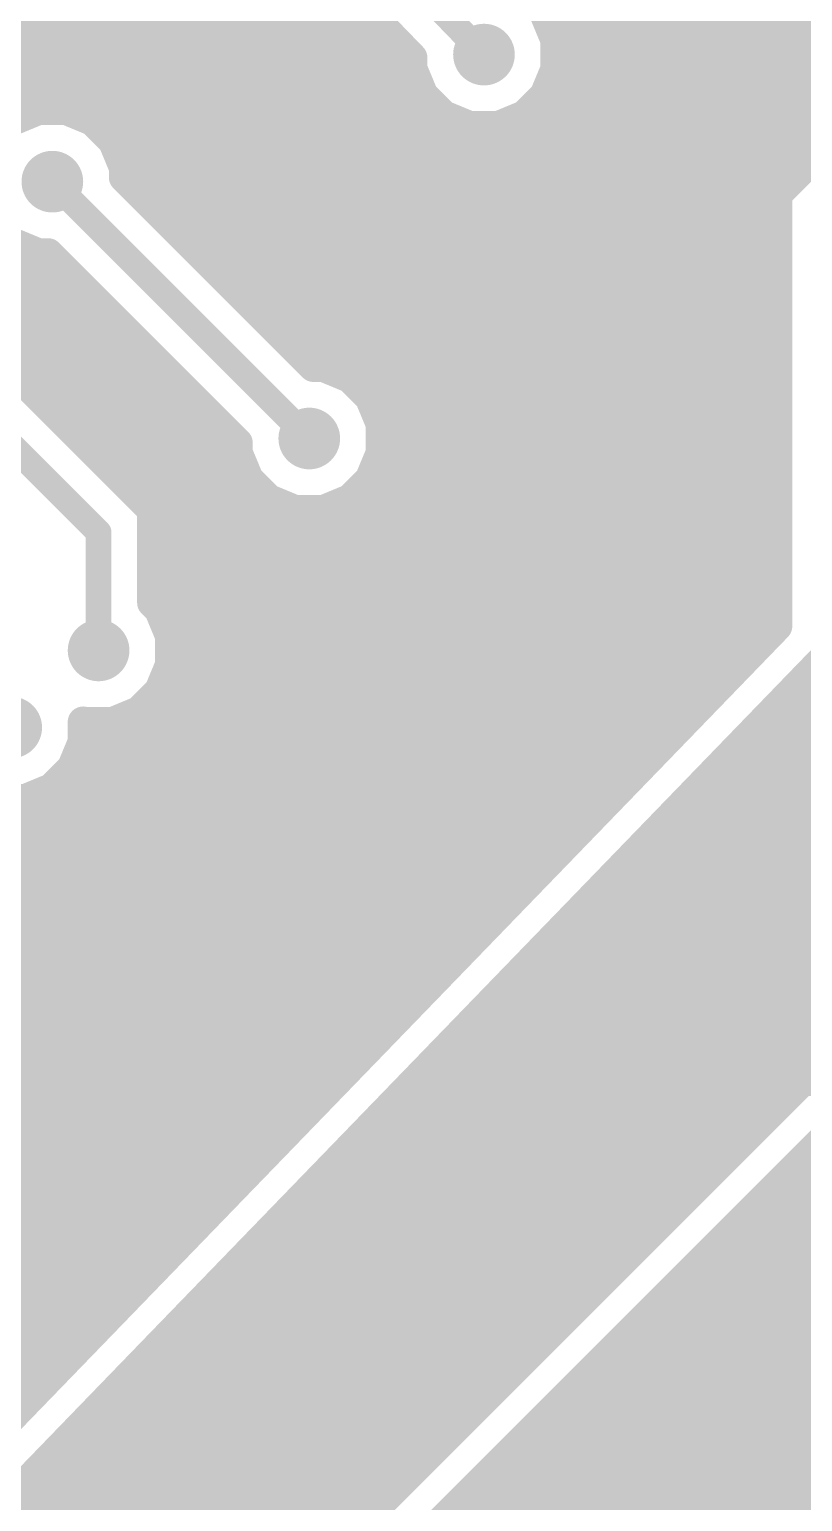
# Model space of a CAD drawing. Extents: x 0 to 81, y 1 to 51.1.
# Drawn here: x 47.83 to 55.47, y 28.45 to 43.01 of the extents above; entities that cross this region are included whole.
import ezdxf

# ---------------------------------------------------------------- set-up
doc = ezdxf.new("R2010")
doc.units = 0
doc.layers.add('16', color=175, linetype='CONTINUOUS')
doc.layers.add('18', color=82, linetype='CONTINUOUS')

# ---------------------------------------------------------------- blocks, each defined once
blk = doc.blocks.new('ROUNDV')
at = {"const_width": 0.5}
blk.add_lwpolyline([(0, -0.25, 1), (0, 0.25, 1), (0, -0.25)], format="xyb", dxfattribs=at)

msp = doc.modelspace()

# ---------------------------------------------------------------- linework, layer by layer
at = {"layer": '16'}
for points, const_width in [([(52.324, 42.7604), (50.8, 44.3352)], 0.254), ([(51.1884, 43.1668), (51.6128, 42.7283)], 0.3048), ([(53.0352, 42.9019), (52.9269, 43.1633)], 0.3048), ([(21.4884, 42.9768), (51.3723, 42.9768)], 0.3048), ([(53.0042, 42.9768), (75.499, 42.9768)], 0.3048), ([(53.0352, 42.6189), (53.0352, 42.9019)], 0.3048), ([(20.4216, 42.672), (51.6128, 42.672)], 0.3048), ([(51.6128, 42.7283), (51.6128, 42.6189)], 0.3048), ([(53.0352, 42.672), (75.1942, 42.672)], 0.3048), ([(51.6128, 42.6189), (51.7211, 42.3575)], 0.3048), ([(52.9269, 42.3575), (53.0352, 42.6189)], 0.3048), ([(21.4884, 42.3672), (51.7171, 42.3672)], 0.3048), ([(52.9309, 42.3672), (74.8894, 42.3672)], 0.3048), ([(54.8132, 42.4048), (54.2036, 41.8968)], 0.4064), ([(47.9153, 42.2148), (47.6539, 42.1065)], 0.3048), ([(48.1983, 42.2148), (47.9153, 42.2148)], 0.3048), ([(48.4597, 42.1065), (48.1983, 42.2148)], 0.3048), ([(51.7211, 42.3575), (51.9211, 42.1575)], 0.3048), ([(52.7269, 42.1575), (52.9269, 42.3575)], 0.3048), ([(48.6597, 41.9065), (48.4597, 42.1065)], 0.3048), ([(51.9211, 42.1575), (52.1825, 42.0492)], 0.3048), ([(52.4655, 42.0492), (52.7269, 42.1575)], 0.3048), ([(48.5038, 42.0624), (52.1507, 42.0624)], 0.3048), ([(52.1825, 42.0492), (52.4655, 42.0492)], 0.3048), ([(52.4973, 42.0624), (55.9025, 42.0624)], 0.3048), ([(54.2036, 41.8968), (54.1528, 41.9476)], 0.4064), ([(55.8292, 41.9891), (55.2196, 41.3795)], 0.3048), ([(48.768, 41.6451), (48.6597, 41.9065)], 0.3048), ([(48.7214, 41.7576), (55.5977, 41.7576)], 0.3048), ([(48.768, 41.5467), (48.768, 41.6451)], 0.3048), ([(50.6399, 39.6748), (48.768, 41.5467)], 0.3048), ([(50.5968, 38.9636), (48.0568, 41.5036)], 0.254), ([(48.8619, 41.4528), (55.2929, 41.4528)], 0.3048), ([(55.2196, 41.3795), (55.2196, 37.1069)], 0.3048), ([(49.1667, 41.148), (55.2196, 41.148)], 0.3048), ([(46.6629, 40.8432), (47.7927, 40.8432)], 0.3048), ([(47.6539, 40.9007), (47.9153, 40.7924)], 0.3048), ([(47.9153, 40.7924), (48.0137, 40.7924)], 0.3048), ([(48.0137, 40.7924), (49.8856, 38.9205)], 0.3048), ([(49.4715, 40.8432), (55.2196, 40.8432)], 0.3048), ([(48.514, 38.036), (46.0248, 40.5252)], 0.254), ([(49.0474, 38.2569), (46.736, 40.5683)], 0.3048), ([(46.7659, 40.5384), (48.2677, 40.5384)], 0.3048), ([(49.7763, 40.5384), (55.2196, 40.5384)], 0.3048), ([(47.0707, 40.2336), (48.5725, 40.2336)], 0.3048), ([(50.0811, 40.2336), (55.2196, 40.2336)], 0.3048), ([(47.3755, 39.9288), (48.8773, 39.9288)], 0.3048), ([(50.3859, 39.9288), (55.2196, 39.9288)], 0.3048), ([(47.6803, 39.624), (49.1821, 39.624)], 0.3048), ([(50.7383, 39.6748), (50.6399, 39.6748)], 0.3048), ([(50.9997, 39.5665), (50.7383, 39.6748)], 0.3048), ([(50.8609, 39.624), (55.2196, 39.624)], 0.3048), ([(51.1997, 39.3665), (50.9997, 39.5665)], 0.3048), ([(47.9851, 39.3192), (49.4869, 39.3192)], 0.3048), ([(51.308, 39.1051), (51.1997, 39.3665)], 0.3048), ([(51.2193, 39.3192), (55.2196, 39.3192)], 0.3048), ([(48.2899, 39.0144), (49.7917, 39.0144)], 0.3048), ([(51.308, 38.8221), (51.308, 39.1051)], 0.3048), ([(51.308, 39.0144), (55.2196, 39.0144)], 0.3048), ([(49.8856, 38.9205), (49.8856, 38.8221)], 0.3048), ([(49.8856, 38.8221), (49.9939, 38.5607)], 0.3048), ([(51.1997, 38.5607), (51.308, 38.8221)], 0.3048), ([(48.5947, 38.7096), (49.9322, 38.7096)], 0.3048), ([(51.2614, 38.7096), (55.2196, 38.7096)], 0.3048), ([(49.9939, 38.5607), (50.1939, 38.3607)], 0.3048), ([(50.9997, 38.3607), (51.1997, 38.5607)], 0.3048), ([(48.8995, 38.4048), (50.1498, 38.4048)], 0.3048), ([(49.8348, 37.4518), (50.038, 38.4424)], 0.2032), ([(50.1939, 38.3607), (50.4553, 38.2524)], 0.3048), ([(50.7383, 38.2524), (50.9997, 38.3607)], 0.3048), ([(51.0438, 38.4048), (55.2196, 38.4048)], 0.3048), ([(49.0474, 37.34), (49.0474, 38.2569)], 0.3048), ([(50.4553, 38.2524), (50.7383, 38.2524)], 0.3048), ([(48.514, 37.8836), (48.514, 38.036)], 0.254), ([(49.0474, 38.1), (55.2196, 38.1)], 0.3048), ([(48.514, 36.8676), (48.514, 37.8836)], 0.254), ([(49.0474, 37.7952), (55.2196, 37.7952)], 0.3048), ([(49.0474, 37.4904), (55.2196, 37.4904)], 0.3048), ([(49.1169, 37.2705), (49.0474, 37.34)], 0.3048), ([(49.2252, 37.0091), (49.1169, 37.2705)], 0.3048), ([(49.1521, 37.1856), (55.2196, 37.1856)], 0.3048), ([(55.2196, 37.1069), (46.236, 27.8239)], 0.3048), ([(49.2252, 36.7261), (49.2252, 37.0091)], 0.3048), ([(46.6344, 27.432), (55.7784, 36.8808)], 0.3048), ([(49.2252, 36.8808), (55.0008, 36.8808)], 0.3048), ([(49.1169, 36.4647), (49.2252, 36.7261)], 0.3048), ([(49.163, 36.576), (54.7058, 36.576)], 0.3048), ([(55.4834, 36.576), (67.9704, 36.576)], 0.3048), ([(48.9169, 36.2647), (49.1169, 36.4647)], 0.3048), ([(48.6555, 36.1564), (48.9169, 36.2647)], 0.3048), ([(48.9234, 36.2712), (54.4108, 36.2712)], 0.3048), ([(55.1885, 36.2712), (67.6656, 36.2712)], 0.3048), ([(48.3616, 35.9641), (48.3616, 36.1609)], 0.3048), ([(48.3616, 36.1609), (48.3725, 36.1564)], 0.3048), ([(48.3725, 36.1564), (48.6555, 36.1564)], 0.3048), ([(48.2533, 35.7027), (48.3616, 35.9641)], 0.3048), ([(48.3616, 35.9664), (54.1159, 35.9664)], 0.3048), ([(54.8935, 35.9664), (67.3608, 35.9664)], 0.3048), ([(48.0533, 35.5027), (48.2533, 35.7027)], 0.3048), ([(48.2122, 35.6616), (53.8209, 35.6616)], 0.3048), ([(54.5985, 35.6616), (66.4464, 35.6616)], 0.3048), ([(47.5089, 35.3944), (47.7919, 35.3944)], 0.3048), ([(47.7919, 35.3944), (48.0533, 35.5027)], 0.3048), ([(44.9503, 35.3568), (53.5259, 35.3568)], 0.3048), ([(54.3036, 35.3568), (66.1416, 35.3568)], 0.3048), ([(45.2551, 35.052), (53.231, 35.052)], 0.3048), ([(54.0086, 35.052), (65.8368, 35.052)], 0.3048), ([(45.5599, 34.7472), (52.936, 34.7472)], 0.3048), ([(53.7136, 34.7472), (65.532, 34.7472)], 0.3048), ([(45.8647, 34.4424), (52.641, 34.4424)], 0.3048), ([(53.4187, 34.4424), (65.2272, 34.4424)], 0.3048), ([(46.1695, 34.1376), (52.3461, 34.1376)], 0.3048), ([(53.1237, 34.1376), (64.9224, 34.1376)], 0.3048), ([(46.4566, 33.8328), (52.0511, 33.8328)], 0.3048), ([(52.8287, 33.8328), (64.6176, 33.8328)], 0.3048), ([(46.4566, 33.528), (51.7561, 33.528)], 0.3048), ([(52.5338, 33.528), (64.3128, 33.528)], 0.3048), ([(46.4566, 33.2232), (51.4612, 33.2232)], 0.3048), ([(52.2388, 33.2232), (64.008, 33.2232)], 0.3048), ([(46.4566, 32.9184), (51.1662, 32.9184)], 0.3048), ([(51.9438, 32.9184), (63.7032, 32.9184)], 0.3048), ([(46.4566, 32.6136), (50.8712, 32.6136)], 0.3048), ([(55.4736, 32.6136), (48.4632, 25.6032)], 0.3048), ([(51.6489, 32.6136), (63.3984, 32.6136)], 0.3048), ([(63.3984, 32.6136), (55.4736, 32.6136)], 0.3048), ([(46.4566, 32.3088), (50.5763, 32.3088)], 0.3048), ([(51.3539, 32.3088), (55.1688, 32.3088)], 0.3048), ([(49.022, 25.3717), (55.7051, 32.0548)], 0.3048), ([(46.4566, 32.004), (50.2813, 32.004)], 0.3048), ([(51.0589, 32.004), (54.864, 32.004)], 0.3048), ([(46.4566, 31.6992), (49.9863, 31.6992)], 0.3048), ([(50.7639, 31.6992), (54.5592, 31.6992)], 0.3048), ([(55.3495, 31.6992), (68.6047, 31.6992)], 0.3048), ([(46.4566, 31.3944), (49.6914, 31.3944)], 0.3048), ([(50.469, 31.3944), (54.2544, 31.3944)], 0.3048), ([(55.0447, 31.3944), (68.9095, 31.3944)], 0.3048), ([(46.4312, 31.0896), (49.3964, 31.0896)], 0.3048), ([(50.174, 31.0896), (53.9496, 31.0896)], 0.3048), ([(54.7399, 31.0896), (71.5264, 31.0896)], 0.3048), ([(46.3635, 30.7848), (49.1014, 30.7848)], 0.3048), ([(49.879, 30.7848), (53.6448, 30.7848)], 0.3048), ([(54.4351, 30.7848), (71.5941, 30.7848)], 0.3048), ([(46.1068, 30.48), (48.8065, 30.48)], 0.3048), ([(49.5841, 30.48), (53.34, 30.48)], 0.3048), ([(54.1303, 30.48), (71.7042, 30.48)], 0.3048), ([(46.197, 30.1752), (48.5115, 30.1752)], 0.3048), ([(49.2891, 30.1752), (53.0352, 30.1752)], 0.3048), ([(53.8255, 30.1752), (71.7042, 30.1752)], 0.3048), ([(46.228, 29.8704), (48.2165, 29.8704)], 0.3048), ([(48.9941, 29.8704), (52.7304, 29.8704)], 0.3048), ([(53.5207, 29.8704), (71.7042, 29.8704)], 0.3048), ([(46.1237, 29.5656), (47.9216, 29.5656)], 0.3048), ([(48.6992, 29.5656), (52.4256, 29.5656)], 0.3048), ([(53.2159, 29.5656), (71.7042, 29.5656)], 0.3048), ([(48.4042, 29.2608), (52.1208, 29.2608)], 0.3048), ([(52.9111, 29.2608), (71.6343, 29.2608)], 0.3048), ([(48.1092, 28.956), (51.816, 28.956)], 0.3048), ([(52.6063, 28.956), (71.3295, 28.956)], 0.3048), ([(47.8143, 28.6512), (51.5112, 28.6512)], 0.3048), ([(52.3015, 28.6512), (71.0247, 28.6512)], 0.3048), ([(47.5193, 28.3464), (51.2064, 28.3464)], 0.3048), ([(51.9967, 28.3464), (70.7199, 28.3464)], 0.3048)]:
    msp.add_lwpolyline(points, dxfattribs=dict(at, const_width=const_width))
for points, const_width in [([(51.3723, 42.9006, 1), (51.3723, 43.053)], 0.1524), ([(53.0042, 43.053, 1), (53.0042, 42.9006)], 0.1524), ([(53.1114, 42.9019, 1), (52.959, 42.9019)], 0.1524), ([(52.9648, 42.8727, 1), (53.1056, 42.931)], 0.1524), ([(51.689, 42.7283, 1), (51.5366, 42.7283)], 0.1524), ([(51.558, 42.6753, 1), (51.6676, 42.7813)], 0.1524), ([(51.6128, 42.5958, 1), (51.6128, 42.7482)], 0.1524), ([(52.2784, 42.7162, 1), (52.3696, 42.8046)], 0.127), ([(53.0352, 42.7482, 1), (53.0352, 42.5958)], 0.1524), ([(51.6832, 42.6481, 1), (51.5424, 42.5898)], 0.1524), ([(51.5366, 42.6189, 1), (51.689, 42.6189)], 0.1524), ([(52.959, 42.6189, 1), (53.1114, 42.6189)], 0.1524), ([(53.1056, 42.5898, 1), (52.9648, 42.6481)], 0.1524), ([(51.7171, 42.291, 1), (51.7171, 42.4434)], 0.1524), ([(52.9309, 42.4434, 1), (52.9309, 42.291)], 0.1524), ([(54.8782, 42.3267, 1), (54.7482, 42.4829)], 0.2032), ([(47.9153, 42.291, 1), (47.9153, 42.1386)], 0.1524), ([(47.9445, 42.1444, 1), (47.8862, 42.2852)], 0.1524), ([(48.2274, 42.2852, 1), (48.1691, 42.1444)], 0.1524), ([(48.1983, 42.1386, 1), (48.1983, 42.291)], 0.1524), ([(51.775, 42.4114, 1), (51.6672, 42.3037)], 0.1524), ([(51.6507, 42.3284, 1), (51.7915, 42.3867)], 0.1524), ([(52.8565, 42.3867, 1), (52.9973, 42.3284)], 0.1524), ([(52.9808, 42.3037, 1), (52.873, 42.4114)], 0.1524), ([(48.5135, 42.1604, 1), (48.4058, 42.0526)], 0.1524), ([(48.4305, 42.0361, 1), (48.4888, 42.1769)], 0.1524), ([(51.9503, 42.2279, 1), (51.892, 42.0871)], 0.1524), ([(51.8673, 42.1036, 1), (51.975, 42.2114)], 0.1524), ([(52.673, 42.2114, 1), (52.7807, 42.1036)], 0.1524), ([(52.756, 42.0871, 1), (52.6977, 42.2279)], 0.1524), ([(48.5038, 42.1386, 1), (48.5038, 41.9862)], 0.1524), ([(52.1825, 42.1254, 1), (52.1825, 41.973)], 0.1524), ([(52.1507, 41.9862, 1), (52.1507, 42.1386)], 0.1524), ([(52.1534, 41.9788, 1), (52.2117, 42.1196)], 0.1524), ([(52.4363, 42.1196, 1), (52.4946, 41.9788)], 0.1524), ([(52.4973, 42.1386, 1), (52.4973, 41.9862)], 0.1524), ([(52.4655, 41.973, 1), (52.4655, 42.1254)], 0.1524), ([(54.2246, 42.0194, 1), (54.081, 41.8758)], 0.2032), ([(54.1386, 41.9749, 1), (54.2686, 41.8187)], 0.2032), ([(48.7301, 41.9356, 1), (48.5893, 41.8773)], 0.1524), ([(48.6058, 41.8526, 1), (48.7136, 41.9603)], 0.1524), ([(54.1318, 41.825, 1), (54.2754, 41.9686)], 0.2032), ([(48.7214, 41.8338, 1), (48.7214, 41.6814)], 0.1524), ([(48.8442, 41.6451, 1), (48.6918, 41.6451)], 0.1524), ([(48.8219, 41.6006, 1), (48.7141, 41.4929)], 0.1524), ([(48.6976, 41.6159, 1), (48.8384, 41.6742)], 0.1524), ([(48.1017, 41.5485, 1), (48.0119, 41.4587)], 0.127), ([(48.6918, 41.5467, 1), (48.8442, 41.5467)], 0.1524), ([(48.8619, 41.529, 1), (48.8619, 41.3766)], 0.1524), ([(55.2958, 41.3795, 1), (55.1434, 41.3795)], 0.1524), ([(55.1657, 41.4333, 1), (55.2735, 41.3256)], 0.1524), ([(55.2929, 41.3766, 1), (55.2929, 41.529)], 0.1524), ([(49.1667, 41.2242, 1), (49.1667, 41.0718)], 0.1524), ([(55.2196, 41.0718, 1), (55.2196, 41.2242)], 0.1524), ([(47.7927, 40.767, 1), (47.7927, 40.9194)], 0.1524), ([(47.9153, 40.8686, 1), (47.9153, 40.7162)], 0.1524), ([(47.8862, 40.722, 1), (47.9445, 40.8628)], 0.1524), ([(48.0675, 40.8463, 1), (47.9598, 40.7385)], 0.1524), ([(48.0137, 40.7162, 1), (48.0137, 40.8686)], 0.1524), ([(49.4715, 40.9194, 1), (49.4715, 40.767)], 0.1524), ([(55.2196, 40.767, 1), (55.2196, 40.9194)], 0.1524), ([(48.2677, 40.4622, 1), (48.2677, 40.6146)], 0.1524), ([(49.7763, 40.6146, 1), (49.7763, 40.4622)], 0.1524), ([(55.2196, 40.4622, 1), (55.2196, 40.6146)], 0.1524), ([(48.5725, 40.1574, 1), (48.5725, 40.3098)], 0.1524), ([(50.0811, 40.3098, 1), (50.0811, 40.1574)], 0.1524), ([(55.2196, 40.1574, 1), (55.2196, 40.3098)], 0.1524), ([(48.8773, 39.8526, 1), (48.8773, 40.005)], 0.1524), ([(50.3859, 40.005, 1), (50.3859, 39.8526)], 0.1524), ([(55.2196, 39.8526, 1), (55.2196, 40.005)], 0.1524), ([(49.1821, 39.5478, 1), (49.1821, 39.7002)], 0.1524), ([(50.6399, 39.751, 1), (50.6399, 39.5986)], 0.1524), ([(50.5861, 39.6209, 1), (50.6938, 39.7287)], 0.1524), ([(50.7674, 39.7452, 1), (50.7091, 39.6044)], 0.1524), ([(50.7383, 39.5986, 1), (50.7383, 39.751)], 0.1524), ([(50.8609, 39.7002, 1), (50.8609, 39.5478)], 0.1524), ([(55.2196, 39.5478, 1), (55.2196, 39.7002)], 0.1524), ([(51.0535, 39.6204, 1), (50.9458, 39.5126)], 0.1524), ([(50.9705, 39.4961, 1), (51.0288, 39.6369)], 0.1524), ([(47.9851, 39.3954, 1), (47.9851, 39.243)], 0.1524), ([(49.4869, 39.243, 1), (49.4869, 39.3954)], 0.1524), ([(51.2701, 39.3956, 1), (51.1293, 39.3373)], 0.1524), ([(51.2193, 39.3954, 1), (51.2193, 39.243)], 0.1524), ([(51.1458, 39.3126, 1), (51.2536, 39.4203)], 0.1524), ([(55.2196, 39.243, 1), (55.2196, 39.3954)], 0.1524), ([(48.2899, 39.0906, 1), (48.2899, 38.9382)], 0.1524), ([(49.7917, 38.9382, 1), (49.7917, 39.0906)], 0.1524), ([(51.3842, 39.1051, 1), (51.2318, 39.1051)], 0.1524), ([(51.308, 39.0906, 1), (51.308, 38.9382)], 0.1524), ([(51.2376, 39.0759, 1), (51.3784, 39.1342)], 0.1524), ([(55.2196, 38.9382, 1), (55.2196, 39.0906)], 0.1524), ([(49.9618, 38.9205, 1), (49.8094, 38.9205)], 0.1524), ([(49.8317, 38.8666, 1), (49.9395, 38.9743)], 0.1524), ([(50.5519, 38.9187, 1), (50.6417, 39.0085)], 0.127), ([(49.956, 38.8513, 1), (49.8152, 38.793)], 0.1524), ([(49.8094, 38.8221, 1), (49.9618, 38.8221)], 0.1524), ([(51.2318, 38.8221, 1), (51.3842, 38.8221)], 0.1524), ([(51.3784, 38.793, 1), (51.2376, 38.8513)], 0.1524), ([(48.5947, 38.7858, 1), (48.5947, 38.6334)], 0.1524), ([(49.9322, 38.6334, 1), (49.9322, 38.7858)], 0.1524), ([(51.2614, 38.7858, 1), (51.2614, 38.6334)], 0.1524), ([(55.2196, 38.6334, 1), (55.2196, 38.7858)], 0.1524), ([(50.0478, 38.6146, 1), (49.94, 38.5069)], 0.1524), ([(49.9235, 38.5316, 1), (50.0643, 38.5899)], 0.1524), ([(51.1293, 38.5899, 1), (51.2701, 38.5316)], 0.1524), ([(51.2536, 38.5069, 1), (51.1458, 38.6146)], 0.1524), ([(48.8995, 38.481, 1), (48.8995, 38.3286)], 0.1524), ([(50.0878, 38.4322, 1), (49.9882, 38.4526)], 0.1016), ([(50.2231, 38.4311, 1), (50.1648, 38.2903)], 0.1524), ([(50.1401, 38.3068, 1), (50.2478, 38.4146)], 0.1524), ([(50.1498, 38.3286, 1), (50.1498, 38.481)], 0.1524), ([(50.9458, 38.4146, 1), (51.0535, 38.3068)], 0.1524), ([(51.0438, 38.481, 1), (51.0438, 38.3286)], 0.1524), ([(51.0288, 38.2903, 1), (50.9705, 38.4311)], 0.1524), ([(55.2196, 38.3286, 1), (55.2196, 38.481)], 0.1524), ([(49.1236, 38.2569, 1), (48.9712, 38.2569)], 0.1524), ([(48.9935, 38.2031, 1), (49.1013, 38.3108)], 0.1524), ([(50.4553, 38.3286, 1), (50.4553, 38.1762)], 0.1524), ([(50.4262, 38.182, 1), (50.4845, 38.3228)], 0.1524), ([(50.7091, 38.3228, 1), (50.7674, 38.182)], 0.1524), ([(50.7383, 38.1762, 1), (50.7383, 38.3286)], 0.1524), ([(48.5775, 38.036, 1), (48.4505, 38.036)], 0.127), ([(48.4691, 37.9911, 1), (48.5589, 38.0809)], 0.127), ([(49.0474, 38.1762, 1), (49.0474, 38.0238)], 0.1524), ([(55.2196, 38.0238, 1), (55.2196, 38.1762)], 0.1524), ([(48.5775, 37.8836, 1), (48.4505, 37.8836)], 0.127), ([(48.4505, 37.8836, 1), (48.5775, 37.8836)], 0.127), ([(49.0474, 37.8714, 1), (49.0474, 37.719)], 0.1524), ([(55.2196, 37.719, 1), (55.2196, 37.8714)], 0.1524), ([(49.0474, 37.5666, 1), (49.0474, 37.4142)], 0.1524), ([(55.2196, 37.4142, 1), (55.2196, 37.5666)], 0.1524), ([(49.1013, 37.3939, 1), (48.9935, 37.2861)], 0.1524), ([(49.1873, 37.2996, 1), (49.0465, 37.2413)], 0.1524), ([(49.785, 37.462, 1), (49.8846, 37.4416)], 0.1016), ([(48.9712, 37.34, 1), (49.1236, 37.34)], 0.1524), ([(49.063, 37.2166, 1), (49.1708, 37.3243)], 0.1524), ([(49.1521, 37.2618, 1), (49.1521, 37.1094)], 0.1524), ([(55.2196, 37.1094, 1), (55.2196, 37.2618)], 0.1524), ([(49.3014, 37.0091, 1), (49.149, 37.0091)], 0.1524), ([(55.1434, 37.1069, 1), (55.2958, 37.1069)], 0.1524), ([(55.2744, 37.0539, 1), (55.1648, 37.1599)], 0.1524), ([(49.2252, 36.957, 1), (49.2252, 36.8046)], 0.1524), ([(49.1548, 36.9799, 1), (49.2956, 37.0382)], 0.1524), ([(55.0008, 36.8046, 1), (55.0008, 36.957)], 0.1524), ([(48.4505, 36.8676, 1), (48.5775, 36.8676)], 0.127), ([(49.2956, 36.697, 1), (49.1548, 36.7553)], 0.1524), ([(49.163, 36.6522, 1), (49.163, 36.4998)], 0.1524), ([(49.149, 36.7261, 1), (49.3014, 36.7261)], 0.1524), ([(54.7058, 36.4998, 1), (54.7058, 36.6522)], 0.1524), ([(55.4834, 36.6522, 1), (55.4834, 36.4998)], 0.1524), ([(49.0465, 36.4939, 1), (49.1873, 36.4356)], 0.1524), ([(49.1708, 36.4109, 1), (49.063, 36.5186)], 0.1524), ([(48.9234, 36.3474, 1), (48.9234, 36.195)], 0.1524), ([(48.946, 36.1943, 1), (48.8877, 36.3351)], 0.1524), ([(54.4108, 36.195, 1), (54.4108, 36.3474)], 0.1524), ([(55.1885, 36.3474, 1), (55.1885, 36.195)], 0.1524), ([(48.4378, 36.1609, 1), (48.2854, 36.1609)], 0.1524), ([(48.3908, 36.2313, 1), (48.3324, 36.0905)], 0.1524), ([(48.3725, 36.2326, 1), (48.3725, 36.0802)], 0.1524), ([(48.3434, 36.086, 1), (48.4017, 36.2268)], 0.1524), ([(48.6263, 36.2268, 1), (48.6846, 36.086)], 0.1524), ([(48.6555, 36.0802, 1), (48.6555, 36.2326)], 0.1524), ([(48.863, 36.3186, 1), (48.9707, 36.2108)], 0.1524), ([(48.3616, 36.0426, 1), (48.3616, 35.8902)], 0.1524), ([(48.432, 35.935, 1), (48.2912, 35.9933)], 0.1524), ([(54.1159, 35.8902, 1), (54.1159, 36.0426)], 0.1524), ([(54.8935, 36.0426, 1), (54.8935, 35.8902)], 0.1524), ([(48.2854, 35.9641, 1), (48.4378, 35.9641)], 0.1524), ([(48.3072, 35.6489, 1), (48.1994, 35.7566)], 0.1524), ([(48.2122, 35.7378, 1), (48.2122, 35.5854)], 0.1524), ([(48.1829, 35.7319, 1), (48.3237, 35.6736)], 0.1524), ([(53.8209, 35.5854, 1), (53.8209, 35.7378)], 0.1524), ([(54.5985, 35.7378, 1), (54.5985, 35.5854)], 0.1524), ([(47.7627, 35.4648, 1), (47.821, 35.324)], 0.1524), ([(47.7919, 35.3182, 1), (47.7919, 35.4706)], 0.1524), ([(47.9994, 35.5566, 1), (48.1071, 35.4488)], 0.1524), ([(48.0824, 35.4323, 1), (48.0241, 35.5731)], 0.1524), ([(53.5259, 35.2806, 1), (53.5259, 35.433)], 0.1524), ([(54.3036, 35.433, 1), (54.3036, 35.2806)], 0.1524), ([(53.231, 34.9758, 1), (53.231, 35.1282)], 0.1524), ([(54.0086, 35.1282, 1), (54.0086, 34.9758)], 0.1524), ([(52.936, 34.671, 1), (52.936, 34.8234)], 0.1524), ([(53.7136, 34.8234, 1), (53.7136, 34.671)], 0.1524), ([(52.641, 34.3662, 1), (52.641, 34.5186)], 0.1524), ([(53.4187, 34.5186, 1), (53.4187, 34.3662)], 0.1524), ([(52.3461, 34.0614, 1), (52.3461, 34.2138)], 0.1524), ([(53.1237, 34.2138, 1), (53.1237, 34.0614)], 0.1524), ([(52.0511, 33.7566, 1), (52.0511, 33.909)], 0.1524), ([(52.8287, 33.909, 1), (52.8287, 33.7566)], 0.1524), ([(51.7561, 33.4518, 1), (51.7561, 33.6042)], 0.1524), ([(52.5338, 33.6042, 1), (52.5338, 33.4518)], 0.1524), ([(51.4612, 33.147, 1), (51.4612, 33.2994)], 0.1524), ([(52.2388, 33.2994, 1), (52.2388, 33.147)], 0.1524), ([(51.1662, 32.8422, 1), (51.1662, 32.9946)], 0.1524), ([(51.9438, 32.9946, 1), (51.9438, 32.8422)], 0.1524), ([(50.8712, 32.5374, 1), (50.8712, 32.6898)], 0.1524), ([(51.6489, 32.6898, 1), (51.6489, 32.5374)], 0.1524), ([(55.4736, 32.6898, 1), (55.4736, 32.5374)], 0.1524), ([(55.5275, 32.5597, 1), (55.4197, 32.6675)], 0.1524), ([(50.5763, 32.2326, 1), (50.5763, 32.385)], 0.1524), ([(51.3539, 32.385, 1), (51.3539, 32.2326)], 0.1524), ([(55.1688, 32.2326, 1), (55.1688, 32.385)], 0.1524), ([(50.2813, 31.9278, 1), (50.2813, 32.0802)], 0.1524), ([(51.0589, 32.0802, 1), (51.0589, 31.9278)], 0.1524), ([(54.864, 31.9278, 1), (54.864, 32.0802)], 0.1524), ([(49.9863, 31.623, 1), (49.9863, 31.7754)], 0.1524), ([(50.7639, 31.7754, 1), (50.7639, 31.623)], 0.1524), ([(54.5592, 31.623, 1), (54.5592, 31.7754)], 0.1524), ([(55.3495, 31.7754, 1), (55.3495, 31.623)], 0.1524), ([(49.6914, 31.3182, 1), (49.6914, 31.4706)], 0.1524), ([(50.469, 31.4706, 1), (50.469, 31.3182)], 0.1524), ([(54.2544, 31.3182, 1), (54.2544, 31.4706)], 0.1524), ([(55.0447, 31.4706, 1), (55.0447, 31.3182)], 0.1524), ([(49.3964, 31.0134, 1), (49.3964, 31.1658)], 0.1524), ([(50.174, 31.1658, 1), (50.174, 31.0134)], 0.1524), ([(53.9496, 31.0134, 1), (53.9496, 31.1658)], 0.1524), ([(54.7399, 31.1658, 1), (54.7399, 31.0134)], 0.1524), ([(49.1014, 30.7086, 1), (49.1014, 30.861)], 0.1524), ([(49.879, 30.861, 1), (49.879, 30.7086)], 0.1524), ([(53.6448, 30.7086, 1), (53.6448, 30.861)], 0.1524), ([(54.4351, 30.861, 1), (54.4351, 30.7086)], 0.1524), ([(48.8065, 30.4038, 1), (48.8065, 30.5562)], 0.1524), ([(49.5841, 30.5562, 1), (49.5841, 30.4038)], 0.1524), ([(53.34, 30.4038, 1), (53.34, 30.5562)], 0.1524), ([(54.1303, 30.5562, 1), (54.1303, 30.4038)], 0.1524), ([(48.5115, 30.099, 1), (48.5115, 30.2514)], 0.1524), ([(49.2891, 30.2514, 1), (49.2891, 30.099)], 0.1524), ([(53.0352, 30.099, 1), (53.0352, 30.2514)], 0.1524), ([(53.8255, 30.2514, 1), (53.8255, 30.099)], 0.1524), ([(48.2165, 29.7942, 1), (48.2165, 29.9466)], 0.1524), ([(48.9941, 29.9466, 1), (48.9941, 29.7942)], 0.1524), ([(52.7304, 29.7942, 1), (52.7304, 29.9466)], 0.1524), ([(53.5207, 29.9466, 1), (53.5207, 29.7942)], 0.1524), ([(47.9216, 29.4894, 1), (47.9216, 29.6418)], 0.1524), ([(48.6992, 29.6418, 1), (48.6992, 29.4894)], 0.1524), ([(52.4256, 29.4894, 1), (52.4256, 29.6418)], 0.1524), ([(53.2159, 29.6418, 1), (53.2159, 29.4894)], 0.1524), ([(48.4042, 29.337, 1), (48.4042, 29.1846)], 0.1524), ([(52.1208, 29.1846, 1), (52.1208, 29.337)], 0.1524), ([(52.9111, 29.337, 1), (52.9111, 29.1846)], 0.1524), ([(48.1092, 29.0322, 1), (48.1092, 28.8798)], 0.1524), ([(51.816, 28.8798, 1), (51.816, 29.0322)], 0.1524), ([(52.6063, 29.0322, 1), (52.6063, 28.8798)], 0.1524), ([(47.8143, 28.7274, 1), (47.8143, 28.575)], 0.1524), ([(51.5112, 28.575, 1), (51.5112, 28.7274)], 0.1524), ([(52.3015, 28.7274, 1), (52.3015, 28.575)], 0.1524), ([(51.2064, 28.2702, 1), (51.2064, 28.4226)], 0.1524), ([(51.9967, 28.4226, 1), (51.9967, 28.2702)], 0.1524)]:
    msp.add_lwpolyline(points, format="xyb", dxfattribs=dict(at, const_width=const_width))

# ---------------------------------------------------------------- block references
at = {"layer": '18', "xscale": 0.6096, "yscale": 0.6096}
for p in [(52.324, 42.7604), (54.8132, 42.4048), (48.0568, 41.5036), (50.5968, 38.9636), (49.8348, 37.4518), (48.514, 36.8676), (47.6504, 36.1056)]:
    msp.add_blockref('ROUNDV', p, dxfattribs=at)

doc.saveas('drawing.dxf')
